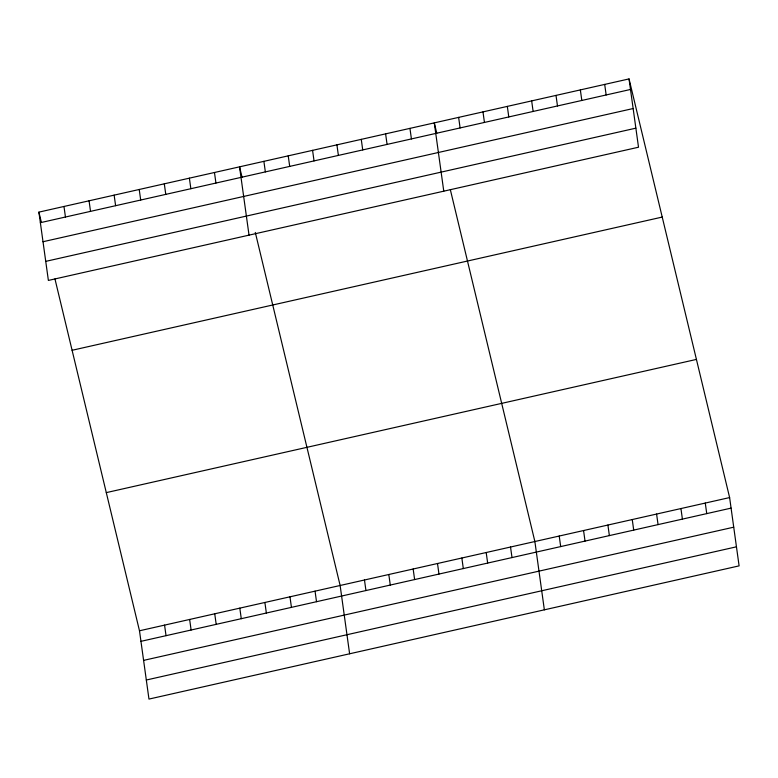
<?xml version="1.0" encoding="UTF-8"?>
<svg xmlns="http://www.w3.org/2000/svg" width="778" height="778" viewBox="0 0 778 778"><rect width="100%" height="100%" fill="white"/><g stroke="black" fill="none" stroke-linecap="round" stroke-linejoin="round"><path stroke-width="1.17" d="M629.032 78.918L638.514 147.217L48.382 280.43L38.9 212.131L629.032 78.918L729.618 497.57L739.1 565.869L148.968 699.082L139.486 630.783L54.946 278.903M40.368 222.683L630.501 89.47M43.004 241.734L633.146 108.531M45.737 261.369L635.869 128.166M72.091 350.285L662.234 217.072M106.294 492.62L696.427 359.417M139.486 630.783L729.618 497.57M140.954 641.335L731.087 508.122M143.59 660.386L733.732 527.183M146.322 680.021L736.455 546.817M436.779 133.242L434.289 122.875L443.771 191.174M450.336 189.657L534.875 541.527L544.357 609.835M242.036 177.199L239.546 166.832L249.028 235.141M255.31 232.457L340.132 585.494L349.614 653.792M38.9 212.131L41.39 222.489M705.276 503.065L706.745 513.616M680.935 508.559L682.403 519.12M604.691 84.413L606.159 94.965M656.593 514.054L658.062 524.615M580.349 89.908L581.818 100.459M632.251 519.548L633.71 530.11M556.007 95.402L557.476 105.954M607.91 525.043L609.369 535.604M531.666 100.897L533.125 111.448M583.568 530.538L585.027 541.099M507.324 106.392L508.783 116.943M559.217 536.032L560.685 546.594M482.982 111.886L484.441 122.438M458.631 117.381L460.099 127.932M510.533 547.022L512.002 557.583M486.192 552.516L487.66 563.077M409.948 128.37L411.416 138.922M461.85 558.011L463.309 568.572M385.606 133.865L387.074 144.416M437.508 563.515L438.967 574.067M361.264 139.359L362.723 149.921M413.157 569.01L414.625 579.561M336.923 144.854L338.381 155.415M388.815 574.504L390.284 585.056M312.571 150.349L314.04 160.91M364.474 579.999L365.942 590.551M288.23 155.843L289.698 166.404M263.888 161.338L265.356 171.899M315.051 591.154L316.52 601.705M289.97 596.814L291.439 607.365M214.465 172.502L215.934 183.054M264.89 602.473L266.358 613.025M189.385 178.162L190.853 188.714M239.809 608.133L241.277 618.685M164.304 183.822L165.772 194.374M214.728 613.793L216.196 624.345M139.223 189.482L140.692 200.034M189.647 619.453L191.116 630.015M114.142 195.142L115.611 205.693M164.566 625.123L166.035 635.675M89.062 200.802L90.53 211.353M63.981 206.462L65.449 217.023"/></g></svg>
